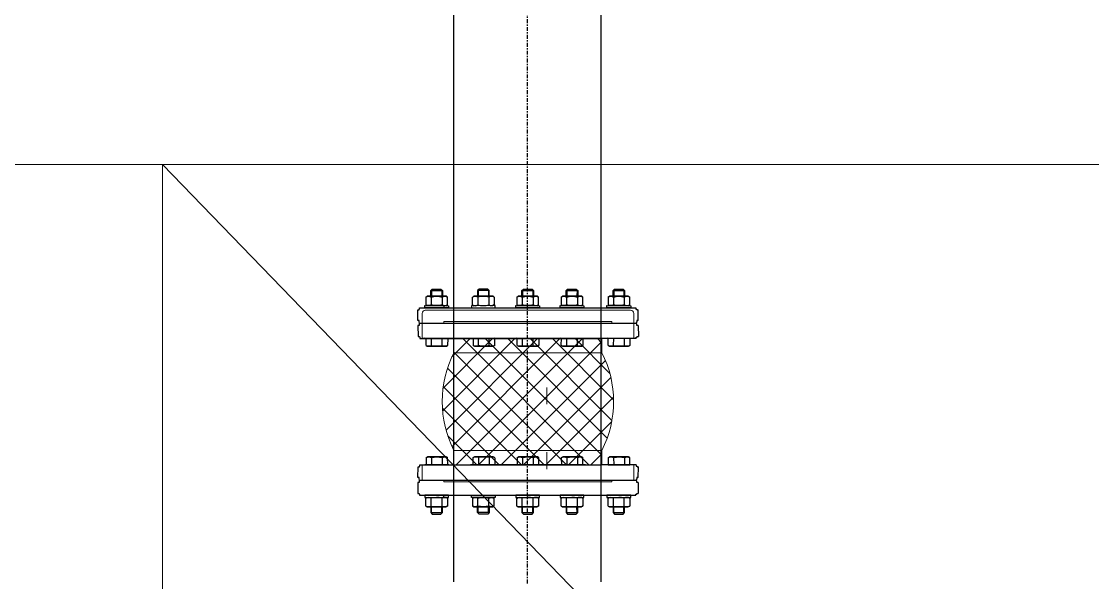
# Model space of a CAD drawing. Header units: millimetres. Extents: x -294625 to 2136527, y -251383 to 128331.
# Drawn here: x 1426441 to 1427023, y -203417 to -203112 of the extents above; entities that cross this region are included whole.
import ezdxf

# ---------------------------------------------------------------- set-up
doc = ezdxf.new("R2010")
doc.units = ezdxf.units.MM
doc.linetypes.add('CENTER', pattern=[3, 1.5, -0.5, 0.5, -0.5])
for name, color, linetype, lineweight in [('0-4', 250, 'Continuous', 5), ('01. CẤP NƯỚC LẠNH', 5, 'Continuous', 9), ('ICE-BP', 4, 'Continuous', 25), ('N2-PK-TB', 2, 'Continuous', 20), ('N3-NOTE', 11, 'Continuous', 13)]:
    doc.layers.add(name, color=color, linetype=linetype, lineweight=lineweight)
doc.layers.add('H-N-FITTING-35', color=2, linetype='Continuous')
doc.layers.add('ICE-CEN', color=8, linetype='CENTER')

# ---------------------------------------------------------------- blocks, each defined once
blk = doc.blocks.new('WPP')
at = {"layer": 'ICE-BP', "ltscale": 1000}
for p, q in [((137904.5575600856, -20081.31103877045, 5.101671538998651), (137904.5860417234, -20793.38504935915, 5.101671538970926)), ((138072.5575600856, -20081.31103877045, 5.101671538998651), (138072.5860437867, -20793.41022166381, 5.101671538970924))]:
    blk.add_line(p, q, dxfattribs=at)
at = {"layer": 'ICE-CEN', "ltscale": 3}
blk.add_line((137988.5575600883, -20079.47488218467, 5.101671538996317), (137988.6346818327, -20774.6518731673, 5.101671538993015), dxfattribs=at)
blk = doc.blocks.new('ExpSin8')
h = blk.add_hatch()
h.set_pattern_fill('ANSI37', color=8, scale=198, angle=-1.272221872585407e-14, style=0)
h.set_pattern_definition([(44.99999999999999, (2.640000000001227, -165), (-17.50089283436705, 17.50089283436706), []), (135, (2.640000000001227, -165), (-17.50089283436706, -17.50089283436705), [])])
h.paths.add_polyline_path([(201.1600000000017, 115.3335341203565, 0.2403685120750965), (48.84000000000106, 115.3335341203565), (48.84000000000014, -115.3335341203565, 0.2403685120750964), (201.1600000000008, -115.3335341203565)])
h.paths.add_polyline_path([(26.39999999999963, -115.3335341203565), (48.84000000000015, -115.3335341203565), (48.84000000000106, 115.3335341203565), (26.40000000000056, 115.3335341203565)])
h.paths.add_polyline_path([(201.1600000000016, 115.3335341203565), (201.1600000000007, -115.3335341203565), (223.6000000000003, -115.3335341203565), (223.6000000000012, 115.3335341203565)])
for points in [[(2.640000000001227, -165), (26.40000000000054, -165), (26.40000000000056, 165), (2.640000000001247, 165)], [(247.3600000000015, -165), (223.6000000000013, -165), (223.6000000000013, 165), (247.3600000000015, 165)], [(2.640000000001245, 131), (9.175158733904648e-13, 131), (-8.021171617536571e-15, -131), (2.640000000000319, -131)], [(247.3600000000015, 131), (250.0000000000009, 131), (250, -131), (247.3600000000006, -131)]]:
    blk.add_lwpolyline(points, close=True)
at = {"color": 8}
for points in [[(26.40000000000055, 115.3335341203565), (48.84000000000106, 115.3335341203565), (48.84000000000014, -115.3335341203565), (26.39999999999963, -115.3335341203565)], [(223.6000000000013, 115.3335341203565), (201.1600000000017, 115.3335341203565), (201.1600000000008, -115.3335341203565), (223.6000000000004, -115.3335341203565)]]:
    blk.add_lwpolyline(points, close=True, dxfattribs=at)
for centre, start, end in [((125.0000000000009, -33.9366456874268), 62.96860828674399, 117.031391713256), ((125, 33.93664568742678), 242.968608286744, 297.031391713256)]:
    blk.add_arc(centre, 167.5766456874225, start, end)
blk = doc.blocks.new('NUT')
at = {"linetype": 'Continuous'}
for p, q in [((-14.70091237503925, 12.07607484380605), (-13.10062706212034, 13)), ((-14.70091237503925, 0.9239251561939454), (-13.10062706212034, 0)), ((-7.50555349946535, 1.106895198335224), (-7.505553499465123, 11.89310480166478)), ((7.505553499465123, 1.106895198335224), (7.505553499465123, 11.89310480166478)), ((14.70091237503925, 12.07607484380605), (13.10062706212034, 13)), ((14.70091237503925, 0.9239251561939454), (13.10062706212034, 0))]:
    blk.add_line(p, q, dxfattribs=at)
blk.add_lwpolyline([(-16.5, 16), (-16.5, 13), (16.5, 13), (16.5, 16)], close=True)
for points in [[(-15, 1.106895198335224), (-15, 11.89310480166478)], [(-13.10062706212034, 13), (13.10062706212034, 13)], [(-13.10062706212034, 0), (13.10062706212034, 0)], [(13.10062706212034, 0), (-13.10062706212011, 0)], [(15, 11.89310480166478), (15, 1.106895198335224)]]:
    blk.add_lwpolyline(points, dxfattribs=at)
for centre, radius, start, end in [((-11.25277674973267, 6.103728749386619), 6.896271250613385, 57.08669084495057, 122.9133091550494), ((-11.25277674973267, 6.896271250613381), 6.896271250613385, 237.0866908449506, 302.9133091550494), ((0, -13), 26, 73.22134511903967, 106.7786548809604), ((0, 26), 26, 253.2213451190396, 286.7786548809603), ((11.25277674973267, 6.103728749386619), 6.896271250613385, 57.08669084495057, 122.9133091550494), ((11.25277674973267, 6.896271250613381), 6.896271250613385, 237.0866908449506, 302.9133091550494)]:
    blk.add_arc(centre, radius, start, end, dxfattribs=at)

msp = doc.modelspace()

# ---------------------------------------------------------------- linework, layer by layer
at = {"layer": '0-4'}
for p, q in [((1426726.434192527, -203310.652091231, 0.6481135732056575), (1426726.434192527, -203319.8474935294, 0.6481135732056575)), ((1426726.434192527, -203345.7918438714, 0.6481135732056575), (1426726.434192527, -203354.9872461698, 0.6481135732056575))]:
    msp.add_line(p, q, dxfattribs=at)
at = {"layer": '01. CẤP NƯỚC LẠNH', "elevation": 0.6481135732056575}
msp.add_lwpolyline([(1426658.758189884, -203275.7355904131), (1426773.707505379, -203275.7355904131), (1426773.707505384, -203270.5106215903, 0.414213562373095), (1426771.965849089, -203268.7689652781), (1426660.499846189, -203268.7689652425, 0.414213562373095), (1426658.75818989, -203270.5106214244)], format="xyb", close=True, dxfattribs=at)
at = {"layer": 'H-N-FITTING-35', "ltscale": 1000}
for p, q in [((1426670.625730515, -203266.5977598418, 1.005553682742742), (1426670.625730515, -203267.4566364716, 1.005553682742742)), ((1426673.241174411, -203284.0431507283, 1.00555368272539), (1426660.311285348, -203284.0110702233, 1.00555368272539)), ((1426663.825825337, -203287.8960791311, 1.00555368272539), (1426663.835442785, -203284.0198140537, 1.00555368272539)), ((1426669.707399525, -203287.9106719762, 1.00555368272539), (1426669.717016973, -203284.034406898, 1.00555368272539)), ((1426747.418246651, -203284.0271104758, 0.4862520400914692), (1426685.048578626, -203284.0271104758, 0.4862520400914692)), ((1426685.841223624, -203284.0465294667, 1.00555368272539), (1426698.771109047, -203284.0130141086, 1.00555368272539)), ((1426689.375427674, -203287.9136585415, 1.00555368272539), (1426689.36538007, -203284.0373945546, 1.00555368272539)), ((1426695.257000206, -203287.8984130068, 1.00555368272539), (1426695.246952601, -203284.0221490199, 1.00555368272539)), ((1426722.696510067, -203284.0431507283, 1.00555368272539), (1426709.766621004, -203284.0110702233, 1.00555368272539)), ((1426713.281160993, -203287.8960791311, 1.00555368272539), (1426713.290778441, -203284.0198140537, 1.00555368272539)), ((1426719.162735181, -203287.9106719762, 1.00555368272539), (1426719.172352629, -203284.034406898, 1.00555368272539)), ((1426746.734823494, -203284.0431507283, 1.00555368272539), (1426733.804934431, -203284.0110702233, 1.00555368272539)), ((1426737.31947442, -203287.8960791311, 1.00555368272539), (1426737.329091869, -203284.0198140537, 1.00555368272539)), ((1426743.201048608, -203287.9106719762, 1.00555368272539), (1426743.210666056, -203284.034406898, 1.00555368272539)), ((1426772.220039587, -203284.0431507283, 1.00555368272539), (1426759.290150524, -203284.0110702233, 1.00555368272539)), ((1426762.804690514, -203287.8960791311, 1.00555368272539), (1426762.814307962, -203284.0198140537, 1.00555368272539)), ((1426768.686264701, -203287.9106719762, 1.00555368272539), (1426768.69588215, -203284.034406898, 1.00555368272539)), ((1426661.006399222, -203287.960774634, 1.00555368272539), (1426661.632516542, -203288.3243378989, 1.00555368272539)), ((1426671.898556213, -203288.3498090942, 1.00555368272539), (1426661.632516542, -203288.3243378989, 1.00555368272539)), ((1426661.632516542, -203288.3243378989, 1.00555368272539), (1426671.898556213, -203288.3498090942, 1.00555368272539)), ((1426672.526469896, -203287.9893572214, 1.00555368272539), (1426671.898556213, -203288.3498090942, 1.00555368272539)), ((1426686.556366052, -203287.9926566234, 1.00555368272539), (1426687.184319731, -203288.3530388142, 1.00555368272539)), ((1426687.184319731, -203288.3530388142, 1.00555368272539), (1426697.450356512, -203288.3264283764, 1.00555368272539)), ((1426697.450356512, -203288.3264283764, 1.00555368272539), (1426687.184319731, -203288.3530388142, 1.00555368272539)), ((1426698.076433484, -203287.9627956327, 1.00555368272539), (1426697.450356512, -203288.3264283764, 1.00555368272539)), ((1426710.461734878, -203287.960774634, 1.00555368272539), (1426711.087852199, -203288.3243378989, 1.00555368272539)), ((1426721.353891869, -203288.3498090942, 1.00555368272539), (1426711.087852199, -203288.3243378989, 1.00555368272539)), ((1426711.087852199, -203288.3243378989, 1.00555368272539), (1426721.353891869, -203288.3498090942, 1.00555368272539)), ((1426721.981805552, -203287.9893572214, 1.00555368272539), (1426721.353891869, -203288.3498090942, 1.00555368272539)), ((1426734.500048305, -203287.960774634, 1.00555368272539), (1426735.126165626, -203288.3243378989, 1.00555368272539)), ((1426745.392205296, -203288.3498090942, 1.00555368272539), (1426735.126165626, -203288.3243378989, 1.00555368272539)), ((1426735.126165626, -203288.3243378989, 1.00555368272539), (1426745.392205296, -203288.3498090942, 1.00555368272539)), ((1426746.02011898, -203287.9893572214, 1.00555368272539), (1426745.392205296, -203288.3498090942, 1.00555368272539)), ((1426759.985264398, -203287.960774634, 1.00555368272539), (1426760.611381719, -203288.3243378989, 1.00555368272539)), ((1426770.877421389, -203288.3498090942, 1.00555368272539), (1426760.611381719, -203288.3243378989, 1.00555368272539)), ((1426760.611381719, -203288.3243378989, 1.00555368272539), (1426770.877421389, -203288.3498090942, 1.00555368272539)), ((1426771.505335073, -203287.9893572214, 1.00555368272539), (1426770.877421389, -203288.3498090942, 1.00555368272539)), ((1426661.006399222, -203348.7637083169, 1.00555368272539), (1426661.632516542, -203348.4001450524, 1.00555368272539)), ((1426671.898556213, -203348.3746738567, 1.00555368272539), (1426661.632516542, -203348.4001450524, 1.00555368272539)), ((1426661.632516542, -203348.4001450524, 1.00555368272539), (1426671.898556213, -203348.3746738567, 1.00555368272539)), ((1426663.825825337, -203348.8284038202, 1.00555368272539), (1426663.835442785, -203352.7046688976, 1.00555368272539)), ((1426669.707399525, -203348.8138109747, 1.00555368272539), (1426669.717016973, -203352.6900760529, 1.00555368272539)), ((1426672.526469896, -203348.7351257299, 1.00555368272539), (1426671.898556213, -203348.3746738567, 1.00555368272539)), ((1426686.556366052, -203348.7318263267, 1.00555368272539), (1426687.184319731, -203348.3714441371, 1.00555368272539)), ((1426687.184319731, -203348.3714441371, 1.00555368272539), (1426697.450356512, -203348.3980545745, 1.00555368272539)), ((1426697.450356512, -203348.3980545745, 1.00555368272539), (1426687.184319731, -203348.3714441371, 1.00555368272539)), ((1426689.375427674, -203348.8108244094, 1.00555368272539), (1426689.36538007, -203352.6870883959, 1.00555368272539)), ((1426695.257000206, -203348.826069944, 1.00555368272539), (1426695.246952601, -203352.7023339302, 1.00555368272539)), ((1426698.076433484, -203348.7616873182, 1.00555368272539), (1426697.450356512, -203348.3980545745, 1.00555368272539)), ((1426710.461734878, -203348.7637083169, 1.00555368272539), (1426711.087852199, -203348.4001450524, 1.00555368272539)), ((1426721.353891869, -203348.3746738567, 1.00555368272539), (1426711.087852199, -203348.4001450524, 1.00555368272539)), ((1426711.087852199, -203348.4001450524, 1.00555368272539), (1426721.353891869, -203348.3746738567, 1.00555368272539)), ((1426713.281160993, -203348.8284038202, 1.00555368272539), (1426713.290778441, -203352.7046688976, 1.00555368272539)), ((1426719.162735181, -203348.8138109747, 1.00555368272539), (1426719.172352629, -203352.6900760529, 1.00555368272539)), ((1426721.981805552, -203348.7351257299, 1.00555368272539), (1426721.353891869, -203348.3746738567, 1.00555368272539)), ((1426734.500048305, -203348.7637083169, 1.00555368272539), (1426735.126165626, -203348.4001450524, 1.00555368272539)), ((1426745.392205296, -203348.3746738567, 1.00555368272539), (1426735.126165626, -203348.4001450524, 1.00555368272539)), ((1426735.126165626, -203348.4001450524, 1.00555368272539), (1426745.392205296, -203348.3746738567, 1.00555368272539)), ((1426737.31947442, -203348.8284038202, 1.00555368272539), (1426737.329091869, -203352.7046688976, 1.00555368272539)), ((1426743.201048608, -203348.8138109747, 1.00555368272539), (1426743.210666056, -203352.6900760529, 1.00555368272539)), ((1426746.02011898, -203348.7351257299, 1.00555368272539), (1426745.392205296, -203348.3746738567, 1.00555368272539)), ((1426759.985264398, -203348.7637083169, 1.00555368272539), (1426760.611381719, -203348.4001450524, 1.00555368272539)), ((1426770.877421389, -203348.3746738567, 1.00555368272539), (1426760.611381719, -203348.4001450524, 1.00555368272539)), ((1426760.611381719, -203348.4001450524, 1.00555368272539), (1426770.877421389, -203348.3746738567, 1.00555368272539)), ((1426762.804690514, -203348.8284038202, 1.00555368272539), (1426762.814307962, -203352.7046688976, 1.00555368272539)), ((1426768.686264701, -203348.8138109747, 1.00555368272539), (1426768.69588215, -203352.6900760529, 1.00555368272539)), ((1426771.505335073, -203348.7351257299, 1.00555368272539), (1426770.877421389, -203348.3746738567, 1.00555368272539)), ((1426673.241174411, -203352.681332223, 1.00555368272539), (1426660.311285348, -203352.7134127276, 1.00555368272539)), ((1426747.418246651, -203352.6973724751, 0.4862520400914692), (1426685.048578626, -203352.6973724751, 0.4862520400914692)), ((1426685.841223624, -203352.6779534841, 1.00555368272539), (1426698.771109047, -203352.7114688428, 1.00555368272539)), ((1426722.696510067, -203352.681332223, 1.00555368272539), (1426709.766621004, -203352.7134127276, 1.00555368272539)), ((1426746.734823494, -203352.681332223, 1.00555368272539), (1426733.804934431, -203352.7134127276, 1.00555368272539)), ((1426772.220039587, -203352.681332223, 1.00555368272539), (1426759.290150524, -203352.7134127276, 1.00555368272539)), ((1426670.625730515, -203370.1267231091, 1.005553682742742), (1426670.625730515, -203369.2678464801, 1.005553682742742))]:
    msp.add_line(p, q, dxfattribs=at)
at = {"layer": 'H-N-FITTING-35', "ltscale": 1000, "elevation": 10.32633627823465}
for points in [[(1426663.517537425, -203261.1796873829), (1426663.525314517, -203258.0451688226), (1426664.31088843, -203257.2634834551), (1426669.012666271, -203257.2751490933), (1426669.794351638, -203258.0607230068), (1426669.786574546, -203261.1952415672)], [(1426695.171791985, -203261.1820088814), (1426695.16366705, -203258.0474912028), (1426694.378006397, -203257.2658930169), (1426689.676229879, -203257.2780804205), (1426688.894631694, -203258.0637410736), (1426688.902756629, -203261.1982587518)], [(1426712.972873081, -203261.1796873829), (1426712.980650173, -203258.0451688226), (1426713.766224086, -203257.2634834551), (1426718.468001927, -203257.2751490933), (1426719.249687294, -203258.0607230068), (1426719.241910202, -203261.1952415672)], [(1426737.011186508, -203261.1796873829), (1426737.0189636, -203258.0451688226), (1426737.804537514, -203257.2634834551), (1426742.506315354, -203257.2751490933), (1426743.288000721, -203258.0607230068), (1426743.280223629, -203261.1952415672)], [(1426762.496402601, -203261.1796873829), (1426762.504179693, -203258.0451688226), (1426763.289753607, -203257.2634834551), (1426767.991531448, -203257.2751490933), (1426768.773216815, -203258.0607230068), (1426768.765439722, -203261.1952415672)], [(1426663.517537425, -203375.5447955688), (1426663.525314517, -203378.6793141292), (1426664.31088843, -203379.4609994962), (1426669.012666271, -203379.449333858), (1426669.794351638, -203378.6637599449), (1426669.786574546, -203375.5292413845)], [(1426695.171791985, -203375.5424740699), (1426695.16366705, -203378.6769917485), (1426694.378006397, -203379.4585899336), (1426689.676229879, -203379.4464025304), (1426688.894631694, -203378.6607418772), (1426688.902756629, -203375.5262241991)], [(1426712.972873081, -203375.5447955688), (1426712.980650173, -203378.6793141292), (1426713.766224086, -203379.4609994962), (1426718.468001927, -203379.449333858), (1426719.249687294, -203378.6637599449), (1426719.241910202, -203375.5292413845)], [(1426737.011186508, -203375.5447955688), (1426737.0189636, -203378.6793141292), (1426737.804537514, -203379.4609994962), (1426742.506315354, -203379.449333858), (1426743.288000721, -203378.6637599449), (1426743.280223629, -203375.5292413845)], [(1426762.496402601, -203375.5447955688), (1426762.504179693, -203378.6793141292), (1426763.289753607, -203379.4609994962), (1426767.991531448, -203379.449333858), (1426768.773216815, -203378.6637599449), (1426768.765439722, -203375.5292413845)]]:
    msp.add_lwpolyline(points, close=True, dxfattribs=at)
at = {"layer": 'H-N-FITTING-35', "ltscale": 1000}
for points, elevation in [([(1426663.525314517, -203258.0451688226), (1426669.794351638, -203258.0607230068)], 1.005553682762988), ([(1426663.917129337, -203258.0461409582), (1426663.909352245, -203261.1806595195)], 1.005553682762988), ([(1426669.402536818, -203258.0597508695), (1426669.394759726, -203261.1942694298)], 1.005553682762988), ([(1426695.16366705, -203258.0474912028), (1426688.894631694, -203258.0637410736)], 1.005553682762988), ([(1426689.286446403, -203258.062725457), (1426689.294571338, -203261.1972431352)], 1.005553682762988), ([(1426694.77185234, -203258.0485068198), (1426694.779977276, -203261.183024498)], 1.005553682762988), ([(1426712.980650173, -203258.0451688226), (1426719.249687294, -203258.0607230068)], 1.005553682762988), ([(1426713.372464993, -203258.0461409582), (1426713.364687901, -203261.1806595195)], 1.005553682762988), ([(1426718.857872474, -203258.0597508695), (1426718.850095382, -203261.1942694298)], 1.005553682762988), ([(1426737.0189636, -203258.0451688226), (1426743.288000721, -203258.0607230068)], 1.005553682762988), ([(1426737.410778421, -203258.0461409582), (1426737.403001328, -203261.1806595195)], 1.005553682762988), ([(1426742.896185901, -203258.0597508695), (1426742.888408809, -203261.1942694298)], 1.005553682762988), ([(1426762.504179693, -203258.0451688226), (1426768.773216815, -203258.0607230068)], 1.005553682762988), ([(1426762.895994514, -203258.0461409582), (1426762.888217421, -203261.1806595195)], 1.005553682762988), ([(1426768.381401994, -203258.0597508695), (1426768.373624902, -203261.1942694298)], 1.005553682762988), ([(1426656.405835933, -203274.3750561833), (1426656.405835933, -203268.4723797331)], 0.6481135732056575), ([(1426656.405835933, -203274.3750561833), (1426656.405835933, -203268.4723797331)], 0.6481135732056575), ([(1426656.405835933, -203274.3750561833), (1426656.405835933, -203268.4723797331)], 0.6481135732056575), ([(1426656.405835933, -203268.4723797331), (1426656.405835933, -203268.4723797331)], 0.6481135732056575), ([(1426656.405835933, -203268.4723797331), (1426657.086103047, -203268.4723797331)], 0.6481135732056575), ([(1426657.086103047, -203268.4723797331), (1426657.086103047, -203268.1322461761)], 0.6481135732056575), ([(1426657.086103047, -203268.1322461761), (1426657.086103047, -203268.1322461761)], 0.6481135732056575), ([(1426657.086103047, -203268.1322461761), (1426657.086103047, -203268.1322461761)], 0.6481135732056575), ([(1426657.086103047, -203268.1322461761), (1426657.086103047, -203268.1322461761)], 0.6481135732056575), ([(1426657.086103047, -203268.1322461761), (1426657.426236605, -203268.1322461761)], 0.6481135732056575), ([(1426657.426236605, -203268.1322461761), (1426657.426236605, -203267.4519790612)], 0.6481135732056575), ([(1426657.426236605, -203267.4519790612), (1426657.426236605, -203267.4519790612)], 0.6481135732056575), ([(1426657.426236605, -203267.4519790612), (1426677.494116486, -203267.4519790612)], 0.6481135732056575), ([(1426657.426236605, -203267.4519790612), (1426774.772313876, -203267.4519790612)], 0.6481135732056575), ([(1426774.772313876, -203267.4519790612), (1426774.772313876, -203267.4519790612)], 0.6481135732056575), ([(1426774.772313876, -203267.4519790612), (1426774.772313876, -203267.4519790612)], 0.6481135732056575), ([(1426774.772313876, -203267.4519790612), (1426774.772313876, -203268.1322461761)], 0.6481135732056575), ([(1426774.772313876, -203268.1322461761), (1426775.452580991, -203268.1322461761)], 0.6481135732056575), ([(1426775.452580991, -203268.1322461761), (1426775.452580991, -203268.1322461761)], 0.6481135732056575), ([(1426775.452580991, -203268.1322461761), (1426775.452580991, -203268.1322461761)], 0.6481135732056575), ([(1426775.452580991, -203268.1322461761), (1426775.452580991, -203268.1322461761)], 0.6481135732056575), ([(1426775.452580991, -203268.1322461761), (1426775.452580991, -203268.4723797331)], 0.6481135732056575), ([(1426775.452580991, -203268.4723797331), (1426776.132848105, -203268.4723797331)], 0.6481135732056575), ([(1426776.132848105, -203274.3750561833), (1426776.132848105, -203268.4723797331)], 0.6481135732056575), ([(1426776.132848105, -203274.3750561833), (1426776.132848105, -203268.4723797331)], 0.6481135732056575), ([(1426776.132848105, -203274.3750561833), (1426776.132848105, -203268.4723797331)], 0.6481135732056575), ([(1426656.405835933, -203274.3750561833), (1426656.405835933, -203274.0349226263)], 0.6481135732056575), ([(1426657.086103047, -203274.3750561833), (1426656.405835933, -203274.3750561833)], 0.6481135732056575), ([(1426656.405835933, -203274.3750561833), (1426656.405835933, -203274.3750561833)], 0.6481135732056575), ([(1426657.086103047, -203275.0553232986), (1426657.086103047, -203274.3750561833)], 0.6481135732056575), ([(1426657.086103047, -203274.3750561833), (1426657.086103047, -203274.3750561833)], 0.6481135732056575), ([(1426657.426236605, -203275.7355904131), (1426657.086103047, -203275.0553232986)], 0.6481135732056575), ([(1426657.086103047, -203275.0553232986), (1426657.086103047, -203275.0553232986)], 0.6481135732056575), ([(1426657.086103047, -203275.0553232986), (1426657.086103047, -203275.0553232986)], 0.6481135732056575), ([(1426657.426236605, -203275.7355904131), (1426657.086103047, -203276.4158575275)], 0.6481135732056575), ([(1426657.426236605, -203275.7355904131), (1426657.426236605, -203275.7355904131)], 0.6481135732056575), ([(1426657.426236605, -203275.7355904131), (1426657.426236605, -203275.7355904131)], 0.6481135732056575), ([(1426657.426236605, -203275.7355904131), (1426774.772313876, -203275.7355904131)], 0.6481135732056575), ([(1426657.426236605, -203275.7355904131), (1426774.772313876, -203275.7355904131)], 0.6481135732056575), ([(1426657.426236605, -203275.7355904131), (1426774.772313876, -203275.7355904131)], 0.6481135732056575), ([(1426657.426236605, -203275.7355904131), (1426657.426236605, -203275.7355904131)], 0.6481135732056575), ([(1426657.426236605, -203275.7355904131), (1426657.426236605, -203275.7355904131)], 0.6481135732056575), ([(1426657.426236605, -203275.7355904131), (1426774.772313876, -203275.7355904131)], 0.6481135732056575), ([(1426657.426236605, -203275.7355904131), (1426774.772313876, -203275.7355904131)], 0.6481135732056575), ([(1426657.426236605, -203275.7355904131), (1426774.772313876, -203275.7355904131)], 0.6481135732056575), ([(1426775.452580991, -203275.0553232986), (1426774.772313876, -203275.7355904131)], 0.6481135732056575), ([(1426774.772313876, -203275.7355904131), (1426774.772313876, -203275.7355904131)], 0.6481135732056575), ([(1426775.452580991, -203276.4158575275), (1426774.772313876, -203275.7355904131)], 0.6481135732056575), ([(1426774.772313876, -203275.7355904131), (1426774.772313876, -203275.7355904131)], 0.6481135732056575), ([(1426776.132848105, -203274.3750561833), (1426775.452580991, -203274.3750561833)], 0.6481135732056575), ([(1426775.452580991, -203274.3750561833), (1426775.452580991, -203275.0553232986)], 0.6481135732056575), ([(1426775.452580991, -203275.0553232986), (1426775.452580991, -203275.0553232986)], 0.6481135732056575), ([(1426775.452580991, -203275.0553232986), (1426775.452580991, -203275.0553232986)], 0.6481135732056575), ([(1426775.452580991, -203275.0553232986), (1426775.452580991, -203275.0553232986)], 0.6481135732056575), ([(1426776.132848105, -203274.3750561833), (1426776.132848105, -203274.3750561833)], 0.6481135732056575), ([(1426776.132848105, -203274.3750561833), (1426776.132848105, -203274.3750561833)], 0.6481135732056575), ([(1426656.405835933, -203277.0961246424), (1426656.600798592, -203283.0057611105)], 0.6481135732056575), ([(1426656.405835933, -203277.0961246424), (1426656.600798592, -203283.0057611105)], 0.6481135732056575), ([(1426656.405835933, -203277.0961246424), (1426656.600798592, -203283.0057611105)], 0.6481135732056575), ([(1426657.086103047, -203277.0961246424), (1426656.405835933, -203277.0961246424)], 0.6481135732056575), ([(1426656.405835933, -203277.0961246424), (1426656.405835933, -203277.0961246424)], 0.6481135732056575), ([(1426656.405835933, -203277.0961246424), (1426656.405835933, -203277.4362581994)], 0.6481135732056575), ([(1426657.086103047, -203276.4158575275), (1426657.086103047, -203276.4158575275)], 0.6481135732056575), ([(1426657.086103047, -203276.4158575275), (1426657.086103047, -203276.4158575275)], 0.6481135732056575), ([(1426657.086103047, -203276.4158575275), (1426657.086103047, -203277.0961246424)], 0.6481135732056575), ([(1426657.086103047, -203277.0961246424), (1426657.086103047, -203277.0961246424)], 0.6481135732056575), ([(1426775.452580991, -203277.0961246424), (1426775.452580991, -203276.4158575275)], 0.6481135732056575), ([(1426775.452580991, -203276.4158575275), (1426775.452580991, -203276.4158575275)], 0.6481135732056575), ([(1426775.452580991, -203276.4158575275), (1426775.452580991, -203276.4158575275)], 0.6481135732056575), ([(1426775.452580991, -203276.4158575275), (1426775.452580991, -203276.4158575275)], 0.6481135732056575), ([(1426776.132848105, -203277.0961246424), (1426775.452580991, -203277.0961246424)], 0.6481135732056575), ([(1426776.132848105, -203277.0961246424), (1426776.327810764, -203283.0057611105)], 0.6481135732056575), ([(1426776.132848105, -203277.0961246424), (1426776.327810764, -203283.0057611105)], 0.6481135732056575), ([(1426776.132848105, -203277.0961246424), (1426776.327810764, -203283.0057611105)], 0.6481135732056575), ([(1426776.132848105, -203277.0961246424), (1426776.132848105, -203277.0961246424)], 0.6481135732056575), ([(1426776.132848105, -203277.0961246424), (1426776.132848105, -203277.0961246424)], 0.6481135732056575), ([(1426656.600798592, -203283.0057611105), (1426656.600798592, -203283.0057611105)], 0.6481135732056575), ([(1426656.600798592, -203283.0057611105), (1426657.281065707, -203283.0057611105)], 0.6481135732056575), ([(1426657.281065707, -203283.0057611105), (1426657.281065707, -203283.3458946675)], 0.6481135732056575), ([(1426657.281065707, -203283.3458946675), (1426657.281065707, -203283.3458946675)], 0.6481135732056575), ([(1426657.281065707, -203283.3458946675), (1426657.281065707, -203283.3458946675)], 0.6481135732056575), ([(1426657.281065707, -203283.3458946675), (1426657.281065707, -203283.3458946675)], 0.6481135732056575), ([(1426657.281065707, -203283.3458946675), (1426657.621199264, -203283.3458946675)], 0.6481135732056575), ([(1426657.621199264, -203283.3458946675), (1426657.621199264, -203284.0261617824)], 0.6481135732056575), ([(1426657.621199264, -203284.0261617824), (1426657.621199264, -203284.0261617824)], 0.6481135732056575), ([(1426657.621199264, -203284.0261617824), (1426677.689079145, -203284.0261617824)], 0.6481135732056575), ([(1426657.621199264, -203284.0261617824), (1426677.689079145, -203284.0261617824)], 0.6481135732056575), ([(1426657.621199264, -203284.0261617824), (1426755.919797326, -203284.0261617824)], 0.6481135732056575), ([(1426660.88939013, -203287.8887935063), (1426660.899007578, -203284.0125284281)], 1.005553682762988), ([(1426660.899007578, -203284.0125284281), (1426672.65345218, -203284.0416925236)], 1.005553682762988), ([(1426672.65345218, -203284.0416925236), (1426672.643834732, -203287.917957601)], 1.005553682762988), ([(1426698.183386982, -203284.0145375339), (1426686.428945689, -203284.0450060414)], 1.005553682762988), ([(1426686.428945689, -203284.0450060414), (1426686.438993294, -203287.9212700284)], 1.005553682762988), ([(1426698.193434587, -203287.8908015204), (1426698.183386982, -203284.0145375339)], 1.005553682762988), ([(1426710.344725786, -203287.8887935063), (1426710.354343234, -203284.0125284281)], 1.005553682762988), ([(1426710.354343234, -203284.0125284281), (1426722.108787837, -203284.0416925236)], 1.005553682762988), ([(1426722.108787837, -203284.0416925236), (1426722.099170388, -203287.917957601)], 1.005553682762988), ([(1426734.383039213, -203287.8887935063), (1426734.392656661, -203284.0125284281)], 1.005553682762988), ([(1426734.392656661, -203284.0125284281), (1426746.147101264, -203284.0416925236)], 1.005553682762988), ([(1426746.147101264, -203284.0416925236), (1426746.137483815, -203287.917957601)], 1.005553682762988), ([(1426774.967276535, -203284.0261617824), (1426755.919797326, -203284.0261617824)], 0.6481135732056575), ([(1426774.967276535, -203284.0261617824), (1426755.919797326, -203284.0261617824)], 0.6481135732056575), ([(1426774.967276535, -203284.0261617824), (1426755.919797326, -203284.0261617824)], 0.6481135732056575), ([(1426759.868255306, -203287.8887935063), (1426759.877872755, -203284.0125284281)], 1.005553682762988), ([(1426759.877872755, -203284.0125284281), (1426771.632317357, -203284.0416925236)], 1.005553682762988), ([(1426771.632317357, -203284.0416925236), (1426771.622699908, -203287.917957601)], 1.005553682762988), ([(1426774.967276535, -203284.0261617824), (1426774.967276535, -203283.3458946675)], 0.6481135732056575), ([(1426774.967276535, -203283.3458946675), (1426775.647543649, -203283.3458946675)], 0.6481135732056575), ([(1426774.967276535, -203284.0261617824), (1426774.967276535, -203284.0261617824)], 0.6481135732056575), ([(1426774.967276535, -203284.0261617824), (1426774.967276535, -203284.0261617824)], 0.6481135732056575), ([(1426775.647543649, -203283.3458946675), (1426775.647543649, -203283.0057611105)], 0.6481135732056575), ([(1426775.647543649, -203283.0057611105), (1426776.327810764, -203283.0057611105)], 0.6481135732056575), ([(1426775.647543649, -203283.3458946675), (1426775.647543649, -203283.3458946675)], 0.6481135732056575), ([(1426775.647543649, -203283.3458946675), (1426775.647543649, -203283.3458946675)], 0.6481135732056575), ([(1426775.647543649, -203283.3458946675), (1426775.647543649, -203283.3458946675)], 0.6481135732056575), ([(1426660.88939013, -203348.835689445), (1426660.899007578, -203352.7119545228)], 1.005553682762988), ([(1426672.65345218, -203352.6827904273), (1426672.643834732, -203348.8065253495)], 1.005553682762988), ([(1426686.428945689, -203352.6794769095), (1426686.438993294, -203348.8032129229)], 1.005553682762988), ([(1426698.193434587, -203348.833681431), (1426698.183386982, -203352.709945417)], 1.005553682762988), ([(1426710.344725786, -203348.835689445), (1426710.354343234, -203352.7119545228)], 1.005553682762988), ([(1426722.108787837, -203352.6827904273), (1426722.099170388, -203348.8065253495)], 1.005553682762988), ([(1426734.383039213, -203348.835689445), (1426734.392656661, -203352.7119545228)], 1.005553682762988), ([(1426746.147101264, -203352.6827904273), (1426746.137483815, -203348.8065253495)], 1.005553682762988), ([(1426759.868255306, -203348.835689445), (1426759.877872755, -203352.7119545228)], 1.005553682762988), ([(1426771.632317357, -203352.6827904273), (1426771.622699908, -203348.8065253495)], 1.005553682762988), ([(1426656.405835933, -203359.6283583094), (1426656.600798592, -203353.7187218408)], 0.6481135732056575), ([(1426656.405835933, -203359.6283583094), (1426656.600798592, -203353.7187218408)], 0.6481135732056575), ([(1426656.405835933, -203359.6283583094), (1426656.600798592, -203353.7187218408)], 0.6481135732056575), ([(1426656.600798592, -203353.7187218408), (1426656.600798592, -203353.7187218408)], 0.6481135732056575), ([(1426656.600798592, -203353.7187218408), (1426657.281065707, -203353.7187218408)], 0.6481135732056575), ([(1426657.281065707, -203353.7187218408), (1426657.281065707, -203353.3785882834)], 0.6481135732056575), ([(1426657.281065707, -203353.3785882834), (1426657.281065707, -203353.3785882834)], 0.6481135732056575), ([(1426657.281065707, -203353.3785882834), (1426657.281065707, -203353.3785882834)], 0.6481135732056575), ([(1426657.281065707, -203353.3785882834), (1426657.281065707, -203353.3785882834)], 0.6481135732056575), ([(1426657.281065707, -203353.3785882834), (1426657.621199264, -203353.3785882834)], 0.6481135732056575), ([(1426657.621199264, -203353.3785882834), (1426657.621199264, -203352.6983211689)], 0.6481135732056575), ([(1426657.621199264, -203352.6983211689), (1426657.621199264, -203352.6983211689)], 0.6481135732056575), ([(1426657.621199264, -203352.6983211689), (1426677.689079145, -203352.6983211689)], 0.6481135732056575), ([(1426657.621199264, -203352.6983211689), (1426677.689079145, -203352.6983211689)], 0.6481135732056575), ([(1426657.621199264, -203352.6983211689), (1426755.919797326, -203352.6983211689)], 0.6481135732056575), ([(1426660.899007578, -203352.7119545228), (1426672.65345218, -203352.6827904273)], 1.005553682762988), ([(1426698.183386982, -203352.709945417), (1426686.428945689, -203352.6794769095)], 1.005553682762988), ([(1426710.354343234, -203352.7119545228), (1426722.108787837, -203352.6827904273)], 1.005553682762988), ([(1426734.392656661, -203352.7119545228), (1426746.147101264, -203352.6827904273)], 1.005553682762988), ([(1426774.967276535, -203352.6983211689), (1426755.919797326, -203352.6983211689)], 0.6481135732056575), ([(1426774.967276535, -203352.6983211689), (1426755.919797326, -203352.6983211689)], 0.6481135732056575), ([(1426774.967276535, -203352.6983211689), (1426755.919797326, -203352.6983211689)], 0.6481135732056575), ([(1426759.877872755, -203352.7119545228), (1426771.632317357, -203352.6827904273)], 1.005553682762988), ([(1426774.967276535, -203352.6983211689), (1426774.967276535, -203352.6983211689)], 0.6481135732056575), ([(1426774.967276535, -203352.6983211689), (1426774.967276535, -203352.6983211689)], 0.6481135732056575), ([(1426774.967276535, -203352.6983211689), (1426774.967276535, -203353.3785882834)], 0.6481135732056575), ([(1426774.967276535, -203353.3785882834), (1426775.647543649, -203353.3785882834)], 0.6481135732056575), ([(1426775.647543649, -203353.3785882834), (1426775.647543649, -203353.3785882834)], 0.6481135732056575), ([(1426775.647543649, -203353.3785882834), (1426775.647543649, -203353.3785882834)], 0.6481135732056575), ([(1426775.647543649, -203353.3785882834), (1426775.647543649, -203353.3785882834)], 0.6481135732056575), ([(1426775.647543649, -203353.3785882834), (1426775.647543649, -203353.7187218408)], 0.6481135732056575), ([(1426775.647543649, -203353.7187218408), (1426776.327810764, -203353.7187218408)], 0.6481135732056575), ([(1426776.132848105, -203359.6283583094), (1426776.327810764, -203353.7187218408)], 0.6481135732056575), ([(1426776.132848105, -203359.6283583094), (1426776.327810764, -203353.7187218408)], 0.6481135732056575), ([(1426776.132848105, -203359.6283583094), (1426776.327810764, -203353.7187218408)], 0.6481135732056575), ([(1426656.405835933, -203359.6283583094), (1426656.405835933, -203359.2882247519)], 0.6481135732056575), ([(1426657.086103047, -203359.6283583094), (1426656.405835933, -203359.6283583094)], 0.6481135732056575), ([(1426656.405835933, -203359.6283583094), (1426656.405835933, -203359.6283583094)], 0.6481135732056575), ([(1426656.405835933, -203362.3494267671), (1426656.405835933, -203368.2521032182)], 0.6481135732056575), ([(1426656.405835933, -203362.3494267671), (1426656.405835933, -203368.2521032182)], 0.6481135732056575), ([(1426656.405835933, -203362.3494267671), (1426656.405835933, -203368.2521032182)], 0.6481135732056575), ([(1426657.086103047, -203362.3494267671), (1426656.405835933, -203362.3494267671)], 0.6481135732056575), ([(1426656.405835933, -203362.3494267671), (1426656.405835933, -203362.3494267671)], 0.6481135732056575), ([(1426656.405835933, -203362.3494267671), (1426656.405835933, -203362.6895603246)], 0.6481135732056575), ([(1426657.086103047, -203360.3086254234), (1426657.086103047, -203359.6283583094)], 0.6481135732056575), ([(1426657.086103047, -203359.6283583094), (1426657.086103047, -203359.6283583094)], 0.6481135732056575), ([(1426657.426236605, -203360.9888925382), (1426657.086103047, -203360.3086254234)], 0.6481135732056575), ([(1426657.086103047, -203360.3086254234), (1426657.086103047, -203360.3086254234)], 0.6481135732056575), ([(1426657.086103047, -203360.3086254234), (1426657.086103047, -203360.3086254234)], 0.6481135732056575), ([(1426657.426236605, -203360.9888925382), (1426657.086103047, -203361.6691596527)], 0.6481135732056575), ([(1426657.086103047, -203361.6691596527), (1426657.086103047, -203361.6691596527)], 0.6481135732056575), ([(1426657.086103047, -203361.6691596527), (1426657.086103047, -203361.6691596527)], 0.6481135732056575), ([(1426657.086103047, -203361.6691596527), (1426657.086103047, -203362.3494267671)], 0.6481135732056575), ([(1426657.086103047, -203362.3494267671), (1426657.086103047, -203362.3494267671)], 0.6481135732056575), ([(1426657.426236605, -203360.9888925382), (1426657.426236605, -203360.9888925382)], 0.6481135732056575), ([(1426657.426236605, -203360.9888925382), (1426657.426236605, -203360.9888925382)], 0.6481135732056575), ([(1426657.426236605, -203360.9888925382), (1426657.426236605, -203360.9888925382)], 0.6481135732056575), ([(1426657.426236605, -203360.9888925382), (1426657.426236605, -203360.9888925382)], 0.6481135732056575), ([(1426657.426236605, -203360.9888925382), (1426774.772313876, -203360.9888925382)], 0.6481135732056575), ([(1426775.452580991, -203360.3086254234), (1426774.772313876, -203360.9888925382)], 0.6481135732056575), ([(1426775.452580991, -203361.6691596527), (1426774.772313876, -203360.9888925382)], 0.6481135732056575), ([(1426774.772313876, -203360.9888925382), (1426774.772313876, -203360.9888925382)], 0.6481135732056575), ([(1426774.772313876, -203360.9888925382), (1426774.772313876, -203360.9888925382)], 0.6481135732056575), ([(1426776.132848105, -203359.6283583094), (1426775.452580991, -203359.6283583094)], 0.6481135732056575), ([(1426775.452580991, -203359.6283583094), (1426775.452580991, -203360.3086254234)], 0.6481135732056575), ([(1426775.452580991, -203360.3086254234), (1426775.452580991, -203360.3086254234)], 0.6481135732056575), ([(1426775.452580991, -203360.3086254234), (1426775.452580991, -203360.3086254234)], 0.6481135732056575), ([(1426775.452580991, -203360.3086254234), (1426775.452580991, -203360.3086254234)], 0.6481135732056575), ([(1426775.452580991, -203362.3494267671), (1426775.452580991, -203361.6691596527)], 0.6481135732056575), ([(1426775.452580991, -203361.6691596527), (1426775.452580991, -203361.6691596527)], 0.6481135732056575), ([(1426775.452580991, -203361.6691596527), (1426775.452580991, -203361.6691596527)], 0.6481135732056575), ([(1426775.452580991, -203361.6691596527), (1426775.452580991, -203361.6691596527)], 0.6481135732056575), ([(1426776.132848105, -203362.3494267671), (1426775.452580991, -203362.3494267671)], 0.6481135732056575), ([(1426776.132848105, -203359.6283583094), (1426776.132848105, -203359.6283583094)], 0.6481135732056575), ([(1426776.132848105, -203359.6283583094), (1426776.132848105, -203359.6283583094)], 0.6481135732056575), ([(1426776.132848105, -203362.3494267671), (1426776.132848105, -203368.2521032182)], 0.6481135732056575), ([(1426776.132848105, -203362.3494267671), (1426776.132848105, -203368.2521032182)], 0.6481135732056575), ([(1426776.132848105, -203362.3494267671), (1426776.132848105, -203368.2521032182)], 0.6481135732056575), ([(1426776.132848105, -203362.3494267671), (1426776.132848105, -203362.3494267671)], 0.6481135732056575), ([(1426776.132848105, -203362.3494267671), (1426776.132848105, -203362.3494267671)], 0.6481135732056575), ([(1426656.405835933, -203368.2521032182), (1426656.405835933, -203368.2521032182)], 0.6481135732056575), ([(1426656.405835933, -203368.2521032182), (1426657.086103047, -203368.2521032182)], 0.6481135732056575), ([(1426657.086103047, -203368.2521032182), (1426657.086103047, -203368.5922367757)], 0.6481135732056575), ([(1426657.086103047, -203368.5922367757), (1426657.086103047, -203368.5922367757)], 0.6481135732056575), ([(1426657.086103047, -203368.5922367757), (1426657.086103047, -203368.5922367757)], 0.6481135732056575), ([(1426657.086103047, -203368.5922367757), (1426657.086103047, -203368.5922367757)], 0.6481135732056575), ([(1426657.086103047, -203368.5922367757), (1426657.426236605, -203368.5922367757)], 0.6481135732056575), ([(1426657.426236605, -203368.5922367757), (1426657.426236605, -203369.2725038897)], 0.6481135732056575), ([(1426774.772313876, -203369.2725038897), (1426774.772313876, -203368.5922367757)], 0.6481135732056575), ([(1426774.772313876, -203368.5922367757), (1426775.452580991, -203368.5922367757)], 0.6481135732056575), ([(1426775.452580991, -203368.5922367757), (1426775.452580991, -203368.2521032182)], 0.6481135732056575), ([(1426775.452580991, -203368.2521032182), (1426776.132848105, -203368.2521032182)], 0.6481135732056575), ([(1426775.452580991, -203368.5922367757), (1426775.452580991, -203368.5922367757)], 0.6481135732056575), ([(1426775.452580991, -203368.5922367757), (1426775.452580991, -203368.5922367757)], 0.6481135732056575), ([(1426775.452580991, -203368.5922367757), (1426775.452580991, -203368.5922367757)], 0.6481135732056575), ([(1426657.426236605, -203369.2725038897), (1426657.426236605, -203369.2725038897)], 0.6481135732056575), ([(1426657.426236605, -203369.2725038897), (1426677.494116486, -203369.2725038897)], 0.6481135732056575), ([(1426657.426236605, -203369.2725038897), (1426774.772313876, -203369.2725038897)], 0.6481135732056575), ([(1426774.772313876, -203369.2725038897), (1426774.772313876, -203369.2725038897)], 0.6481135732056575), ([(1426774.772313876, -203369.2725038897), (1426774.772313876, -203369.2725038897)], 0.6481135732056575), ([(1426663.525314517, -203378.6793141292), (1426669.794351638, -203378.6637599449)], 1.005553682762988), ([(1426663.917129337, -203378.6783419918), (1426663.909352245, -203375.5438234314)], 1.005553682762988), ([(1426669.402536818, -203378.6647320814), (1426669.394759726, -203375.5302135202)], 1.005553682762988), ([(1426695.16366705, -203378.6769917485), (1426688.894631694, -203378.6607418772)], 1.005553682762988), ([(1426689.286446403, -203378.6617574938), (1426689.294571338, -203375.5272398166)], 1.005553682762988), ([(1426694.77185234, -203378.6759761311), (1426694.779977276, -203375.5414584529)], 1.005553682762988), ([(1426712.980650173, -203378.6793141292), (1426719.249687294, -203378.6637599449)], 1.005553682762988), ([(1426713.372464993, -203378.6783419918), (1426713.364687901, -203375.5438234314)], 1.005553682762988), ([(1426718.857872474, -203378.6647320814), (1426718.850095382, -203375.5302135202)], 1.005553682762988), ([(1426737.0189636, -203378.6793141292), (1426743.288000721, -203378.6637599449)], 1.005553682762988), ([(1426737.410778421, -203378.6783419918), (1426737.403001328, -203375.5438234314)], 1.005553682762988), ([(1426742.896185901, -203378.6647320814), (1426742.888408809, -203375.5302135202)], 1.005553682762988), ([(1426762.504179693, -203378.6793141292), (1426768.773216815, -203378.6637599449)], 1.005553682762988), ([(1426762.895994514, -203378.6783419918), (1426762.888217421, -203375.5438234314)], 1.005553682762988), ([(1426768.381401994, -203378.6647320814), (1426768.373624902, -203375.5302135202)], 1.005553682762988)]:
    msp.add_lwpolyline(points, dxfattribs=dict(at, elevation=elevation))
for centre, major_axis, ratio, start_param, end_param in [((1426662.363235797, -203285.6240729823, 1.00555368272539), (1.910651734622244, 1.910651734622243), 0.9999999999994581, 3.350064097459301, 4.498955322420188), ((1426666.790811927, -203278.1498881747, 1.00555368272539), (-7.203449994180221, 7.203449994180226), 0.9999999999996336, 2.060870611417176, 2.646556154874023), ((1426671.181245192, -203285.6459514522, 1.00555368272539), (1.910651734622244, 1.910651734622243), 0.9999999999994581, 3.350064097459301, 4.498955322420188), ((1426711.818571453, -203285.6240729823, 1.00555368272539), (1.910651734622244, 1.910651734622243), 0.9999999999994581, 3.350064097459301, 4.498955322420188), ((1426716.246147583, -203278.1498881747, 1.00555368272539), (-7.203449994180221, 7.203449994180226), 0.9999999999996336, 2.060870611417176, 2.646556154874023), ((1426720.636580848, -203285.6459514522, 1.00555368272539), (1.910651734622244, 1.910651734622243), 0.9999999999994581, 3.350064097459301, 4.498955322420188), ((1426735.85688488, -203285.6240729823, 1.00555368272539), (1.910651734622244, 1.910651734622243), 0.9999999999994581, 3.350064097459301, 4.498955322420188), ((1426740.28446101, -203278.1498881747, 1.00555368272539), (-7.203449994180221, 7.203449994180226), 0.9999999999996336, 2.060870611417176, 2.646556154874023), ((1426744.674894276, -203285.6459514522, 1.00555368272539), (1.910651734622244, 1.910651734622243), 0.9999999999994581, 3.350064097459301, 4.498955322420188), ((1426761.342100974, -203285.6240729823, 1.00555368272539), (1.910651734622244, 1.910651734622243), 0.9999999999994581, 3.350064097459301, 4.498955322420188), ((1426765.769677103, -203278.1498881747, 1.00555368272539), (-7.203449994180221, 7.203449994180226), 0.9999999999996336, 2.060870611417176, 2.646556154874023), ((1426770.160110369, -203285.6459514522, 1.00555368272539), (1.910651734622244, 1.910651734622243), 0.9999999999994581, 3.350064097459301, 4.498955322420188), ((1426687.901330695, -203351.0753813636, 1.00555368272539), (-1.910651734622955, -1.910651734622953), 0.9999999999984877, 3.349953125571084, 4.498844350532558), ((1426692.290932081, -203358.57193181, 1.00555368272539), (7.203449994185661, -7.20344999418567), 0.99999999999992, 2.0607596395285, 2.646445182986782), ((1426696.719337608, -203351.0982383847, 1.00555368272539), (-1.910651734622955, -1.910651734622953), 0.9999999999984877, 3.349953125571084, 4.498844350532558)]:
    msp.add_ellipse(centre, major_axis=major_axis, ratio=ratio, start_param=start_param, end_param=end_param, dxfattribs=at)
at = {"layer": 'H-N-FITTING-35', "ltscale": 1000, "extrusion": (0, 0, -1)}
for centre, major_axis, ratio, start_param, end_param in [((1426687.901330695, -203285.6491015873, 1.00555368272539), (-1.910651734622953, 1.910651734622953), 0.9999999999984878, 3.349953125571084, 4.498844350532558), ((1426692.290932081, -203278.1525511409, 1.00555368272539), (7.203449994185664, 7.203449994185668), 0.99999999999992, 2.0607596395285, 2.646445182986782), ((1426696.719337608, -203285.6262445658, 1.00555368272539), (-1.910651734622953, 1.910651734622953), 0.9999999999984878, 3.349953125571084, 4.498844350532558), ((1426662.363235797, -203351.1004099686, 1.00555368272539), (1.910651734622243, -1.910651734622244), 0.9999999999994581, 3.350064097459301, 4.498955322420188), ((1426666.790811927, -203358.5745947766, 1.00555368272539), (-7.203449994180226, -7.203449994180221), 0.9999999999996336, 2.060870611417176, 2.646556154874023), ((1426671.181245192, -203351.0785314987, 1.00555368272539), (1.910651734622243, -1.910651734622244), 0.9999999999994581, 3.350064097459301, 4.498955322420188), ((1426711.818571453, -203351.1004099686, 1.00555368272539), (1.910651734622243, -1.910651734622244), 0.9999999999994581, 3.350064097459301, 4.498955322420188), ((1426716.246147583, -203358.5745947766, 1.00555368272539), (-7.203449994180226, -7.203449994180221), 0.9999999999996336, 2.060870611417176, 2.646556154874023), ((1426720.636580848, -203351.0785314987, 1.00555368272539), (1.910651734622243, -1.910651734622244), 0.9999999999994581, 3.350064097459301, 4.498955322420188), ((1426735.85688488, -203351.1004099686, 1.00555368272539), (1.910651734622243, -1.910651734622244), 0.9999999999994581, 3.350064097459301, 4.498955322420188), ((1426740.28446101, -203358.5745947766, 1.00555368272539), (-7.203449994180226, -7.203449994180221), 0.9999999999996336, 2.060870611417176, 2.646556154874023), ((1426744.674894276, -203351.0785314987, 1.00555368272539), (1.910651734622243, -1.910651734622244), 0.9999999999994581, 3.350064097459301, 4.498955322420188), ((1426761.342100974, -203351.1004099686, 1.00555368272539), (1.910651734622243, -1.910651734622244), 0.9999999999994581, 3.350064097459301, 4.498955322420188), ((1426765.769677103, -203358.5745947766, 1.00555368272539), (-7.203449994180226, -7.203449994180221), 0.9999999999996336, 2.060870611417176, 2.646556154874023), ((1426770.160110369, -203351.0785314987, 1.00555368272539), (1.910651734622243, -1.910651734622244), 0.9999999999994581, 3.350064097459301, 4.498955322420188)]:
    msp.add_ellipse(centre, major_axis=major_axis, ratio=ratio, start_param=start_param, end_param=end_param, dxfattribs=at)
at = {"layer": 'N2-PK-TB'}
msp.add_lwpolyline([(1427417.727652406, -204119.5566157947), (1427417.727652406, -203189.5566157947), (1425417.727652406, -203189.5566157947), (1425417.727652406, -204119.5566157947)], close=True, dxfattribs=at)
at = {"layer": 'N3-NOTE'}
for p, q in [((1426517.727652406, -204119.5566157947), (1426517.727652406, -203189.5566157947)), ((1426517.727652406, -203189.5566157947), (1427417.727652406, -204119.5566157947))]:
    msp.add_line(p, q, dxfattribs=at)

# ---------------------------------------------------------------- block references
at = {"xscale": -0.4761904761904762, "yscale": 0.4761904761904762, "zscale": 0.4761904761904762, "rotation": 180}
msp.add_blockref('WPP', (1361007.190417101, -212978.757200406, -1.423813716759232), dxfattribs=at)
at = {"layer": '01. CẤP NƯỚC LẠNH', "xscale": -0.3483106931382801, "yscale": 0.3483106931382801, "zscale": 0.3483106931382801, "rotation": 270}
msp.add_blockref('ExpSin8', (1426716.229454252, -203361.8937234674, 0.6481135732056575), dxfattribs=at)
at = {"layer": 'H-N-FITTING-35', "ltscale": 1000, "yscale": 0.3918160260633164, "zscale": 0.3918160260633164}
for p, xscale, rotation in [((1426666.652055985, -203261.187464475, 1.005553682762988), -0.3918160260633164, 179.857843037999), ((1426716.107391641, -203261.187464475, 1.005553682762988), -0.3918160260633164, 179.857843037999), ((1426740.145705069, -203261.187464475, 1.005553682762988), -0.3918160260633164, 179.857843037999), ((1426765.630921162, -203261.187464475, 1.005553682762988), -0.3918160260633164, 179.857843037999), ((1426666.652055985, -203375.5370184767, 1.005553682762988), 0.3918160260633164, 0.1421569620010513), ((1426716.107391641, -203375.5370184767, 1.005553682762988), 0.3918160260633164, 0.1421569620010513), ((1426740.145705069, -203375.5370184767, 1.005553682762988), 0.3918160260633164, 0.1421569620010513), ((1426765.630921162, -203375.5370184767, 1.005553682762988), 0.3918160260633164, 0.1421569620010513)]:
    msp.add_blockref('NUT', p, dxfattribs=dict(at, xscale=xscale, rotation=rotation))
at = {"layer": 'H-N-FITTING-35', "ltscale": 1000, "extrusion": (0, 0, -1), "yscale": 0.3918160260584689, "zscale": -0.3918160260584689}
for p, xscale, rotation in [((-1426692.037274307, -203261.1901338166, -1.005553682762988), -0.3918160260584689, 179.8514848174713), ((-1426692.037274307, -203375.5343491343, -1.005553682762988), 0.3918160260584689, 0.1485151825287291)]:
    msp.add_blockref('NUT', p, dxfattribs=dict(at, xscale=xscale, rotation=rotation))

doc.saveas('drawing.dxf')
